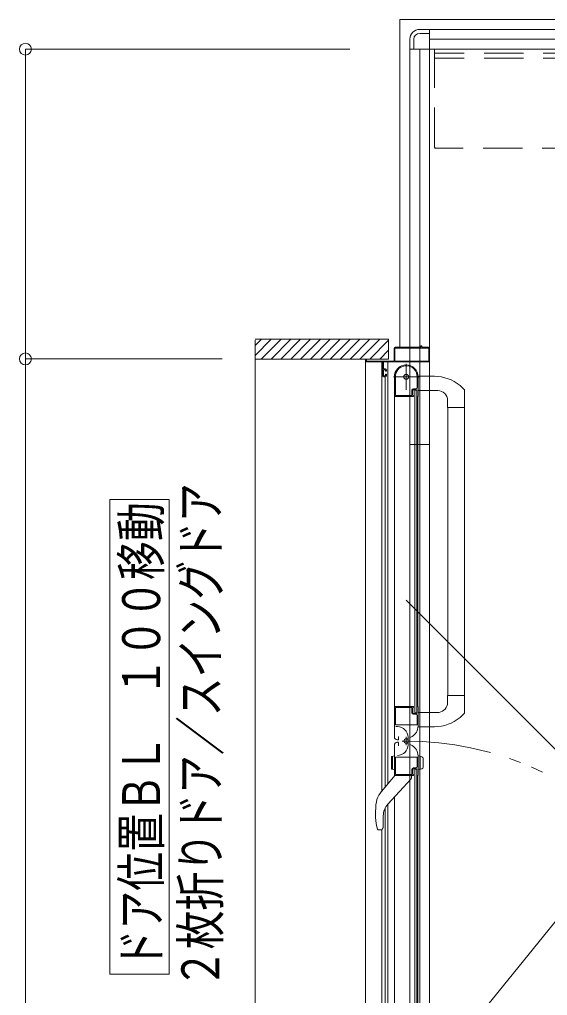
# Model space of a CAD drawing. Units: millimetres on the paper. Extents: x -305 to 305, y -152 to 152.
# Drawn here: x -58.18 to -31.47, y 37.2 to 86.57 of the extents above; entities that cross this region are included whole.
import ezdxf
from ezdxf.enums import TextEntityAlignment as Align

# ---------------------------------------------------------------- set-up
doc = ezdxf.new("R2010")
doc.units = ezdxf.units.MM
for name, pattern in [('DASHED2', [3, 2, -1]), ('LONG_CHAIN', [21, 18, -1, 1, -1]), ('LONG_DOUBLE_CHAIN', [21.8, 18, -1, 0.6, -0.6, 0.6, -1])]:
    doc.linetypes.add(name, pattern=pattern)
doc.layers.add('0-0_0', color=7, linetype='Continuous', lineweight=9)
doc.layers.add('0-1_VIEW0001', color=7, linetype='Continuous', lineweight=9)
doc.styles.add('ＭＳ ゴシック', font='')
doc.styles.get('ＭＳ ゴシック').set_extended_font_data('MS Gothic')

# ---------------------------------------------------------------- blocks, each defined once
blk = doc.blocks.new('_ORIGIN')
at = {"layer": '0-0_0'}
blk.add_line((0, 0), (-1, 0), dxfattribs=at)
blk.add_circle((0, 0), 0.5, dxfattribs=at)

msp = doc.modelspace()

# ---------------------------------------------------------------- linework, layer by layer
at = {"layer": '0-1_VIEW0001', "linetype": 'LONG_DOUBLE_CHAIN'}
for p, q in [((-38.934, 86.573), (-38.934, 69.998)), ((44.066, 86.573), (-38.934, 86.573)), ((-38.619, 57.195), (-27.859, 46.434)), ((-38.619, 31.648), (-27.859, 44.908))]:
    msp.add_line(p, q, dxfattribs=at)
at = {"layer": '0-1_VIEW0001'}
for p, q in [((-37.434, 86.073), (-37.934, 86.073)), ((-37.434, 86.073), (42.566, 86.073)), ((-37.434, 24.073), (-37.434, 86.073)), ((42.566, 86.073), (-37.434, 86.073)), ((-37.434, 86.073), (-37.434, 85.673)), ((-38.434, 85.073), (-38.434, 85.573)), ((-38.234, 85.073), (-38.234, 85.573)), ((-37.934, 85.873), (-37.434, 85.873)), ((-37.434, 85.573), (42.566, 85.573)), ((-41.475, 85.074), (-57.881, 85.074)), ((-38.434, 25.073), (-38.434, 85.073)), ((-38.434, 85.073), (43.566, 85.073)), ((-38.434, 85.073), (-38.434, 69.998)), ((-38.034, 85.073), (-38.434, 85.073)), ((-37.934, 25.073), (-37.934, 85.073)), ((-57.881, 84.474), (-57.881, 70.004)), ((-46.259, 70.398), (-39.509, 70.398)), ((-46.259, 69.583), (-45.444, 70.398)), ((-46.259, 70.078), (-45.939, 70.398)), ((-46.259, 70.347), (-46.259, 29.748)), ((-45.949, 69.398), (-44.949, 70.398)), ((-45.454, 69.398), (-44.454, 70.398)), ((-44.959, 69.398), (-43.959, 70.398)), ((-44.459, 69.398), (-43.459, 70.398)), ((-43.959, 69.398), (-42.959, 70.398)), ((-43.459, 69.398), (-42.459, 70.398)), ((-42.959, 69.398), (-41.959, 70.398)), ((-42.459, 69.398), (-41.459, 70.398)), ((-41.959, 69.398), (-40.959, 70.398)), ((-41.459, 69.398), (-40.459, 70.398)), ((-40.959, 69.398), (-39.959, 70.398)), ((-40.459, 69.398), (-39.509, 70.348)), ((-39.509, 69.399), (-39.509, 70.398)), ((-39.959, 69.398), (-39.509, 69.848)), ((-39.234, 69.948), (-39.234, 69.313)), ((-39.189, 69.938), (-39.189, 69.313)), ((-37.889, 69.998), (-39.184, 69.998)), ((-37.494, 69.953), (-39.174, 69.953)), ((-37.874, 70.063), (-37.874, 70.013)), ((-37.844, 70.073), (-37.864, 70.073)), ((-37.834, 70.013), (-37.834, 70.063)), ((-37.484, 69.998), (-37.819, 69.998)), ((-37.479, 69.313), (-37.479, 69.938)), ((-37.434, 69.95), (-37.434, 68.524)), ((-47.923, 69.404), (-57.881, 69.404)), ((-47.923, 69.404), (-57.881, 69.404)), ((-46.259, 69.398), (-39.509, 69.398)), ((-40.684, 69.383), (-40.684, 69.263)), ((-40.684, 30.898), (-40.684, 69.248)), ((-40.669, 69.248), (-39.834, 69.248)), ((-40.634, 69.313), (-40.634, 69.383)), ((-39.249, 69.298), (-40.619, 69.298)), ((-39.857, 47.519), (-39.857, 69.248)), ((-39.819, 69.233), (-39.819, 68.548)), ((-39.769, 68.913), (-39.769, 69.233)), ((-39.754, 69.248), (-37.459, 69.248)), ((-39.541, 47.903), (-39.541, 69.248)), ((-39.174, 69.298), (-37.494, 69.298)), ((-57.881, 68.804), (-57.881, 31.354)), ((-39.769, 68.568), (-39.769, 68.838)), ((-39.669, 68.898), (-39.754, 68.898)), ((-39.754, 68.853), (-39.684, 68.853)), ((-39.669, 68.838), (-39.669, 68.793)), ((-39.654, 68.778), (-39.634, 68.778)), ((-39.634, 68.628), (-39.654, 68.628)), ((-39.619, 68.793), (-39.619, 68.848)), ((-39.769, 68.498), (-39.669, 68.498)), ((-39.684, 68.553), (-39.754, 68.553)), ((-39.681, 47.733), (-39.681, 68.498)), ((-39.669, 68.613), (-39.669, 68.568)), ((-39.619, 68.548), (-39.619, 68.613)), ((-39.219, 68.499), (-39.219, 51.823)), ((-39.169, 68.572), (-39.169, 67.558)), ((-38.064, 67.968), (-38.064, 68.498)), ((-38.019, 67.513), (-38.019, 68.498)), ((-37.191, 68.523), (-38.009, 68.526)), ((-38.329, 67.558), (-38.329, 67.818)), ((-38.284, 67.573), (-38.284, 67.798)), ((-38.254, 67.893), (-38.139, 67.893)), ((-38.234, 67.848), (-38.109, 67.848)), ((-38.184, 67.823), (-38.084, 67.823)), ((-38.184, 51.498), (-38.184, 67.823)), ((-38.084, 51.498), (-38.084, 67.823)), ((-37.024, 67.803), (-38.019, 67.803)), ((-37.434, 67.798), (-37.434, 51.524)), ((-35.896, 68.061), (-35.697, 67.877)), ((-35.669, 66.948), (-35.669, 67.808)), ((-39.209, 67.498), (-38.268, 67.498)), ((-39.159, 67.548), (-38.339, 67.548)), ((-38.255, 67.505), (-38.246, 67.52)), ((-38.244, 67.527), (-38.244, 67.533)), ((-38.082, 67.52), (-38.073, 67.505)), ((-38.061, 67.498), (-38.034, 67.498)), ((-38.034, 51.823), (-38.034, 67.498)), ((-36.524, 66.948), (-36.524, 67.303)), ((-36.524, 66.948), (-35.669, 66.948)), ((-36.519, 66.948), (-36.519, 52.374)), ((-35.669, 66.948), (-35.669, 51.512)), ((-38.434, 65.073), (-37.434, 65.073)), ((-50.61, 62.285), (-53.61, 62.285)), ((-53.61, 38.285), (-53.61, 62.285)), ((-50.61, 38.285), (-50.61, 62.285)), ((-36.524, 52.374), (-36.524, 52.019)), ((-36.524, 52.374), (-35.669, 52.374)), ((-39.219, 51.854), (-39.219, 50.284)), ((-39.219, 51.823), (-38.268, 51.823)), ((-39.169, 51.763), (-39.169, 50.903)), ((-38.344, 51.773), (-39.159, 51.773)), ((-38.329, 51.508), (-38.329, 51.758)), ((-38.284, 51.523), (-38.284, 51.748)), ((-38.246, 51.802), (-38.255, 51.816)), ((-38.139, 51.433), (-38.254, 51.433)), ((-38.244, 51.788), (-38.244, 51.794)), ((-38.109, 51.473), (-38.234, 51.473)), ((-38.084, 51.498), (-38.184, 51.498)), ((-38.073, 51.816), (-38.082, 51.802)), ((-38.064, 50.908), (-38.064, 51.358)), ((-38.034, 51.823), (-38.061, 51.823)), ((-38.019, 51.808), (-38.019, 50.822)), ((-36.955, 51.524), (-38.009, 51.524)), ((-35.894, 51.261), (-35.697, 51.444)), ((-39.159, 50.893), (-38.079, 50.893)), ((-39.145, 50.803), (-39.065, 50.803)), ((-37.191, 50.798), (-38.009, 50.796)), ((-37.434, 50.798), (-37.434, 30.198)), ((-39.069, 50.133), (-39.039, 50.133)), ((-39.069, 50.013), (-39.039, 50.013)), ((-39.014, 50.158), (-39.014, 50.308)), ((-39.014, 49.988), (-39.014, 49.838)), ((-38.525, 50.263), (-38.525, 49.883)), ((-38.449, 50.227), (-38.319, 50.302)), ((-38.449, 49.919), (-38.319, 49.844)), ((-39.219, 48.293), (-39.219, 49.863)), ((-39.369, 49.256), (-39.369, 48.69)), ((-39.319, 48.649), (-39.319, 49.296)), ((-39.169, 48.383), (-39.169, 49.243)), ((-39.159, 49.253), (-38.079, 49.253)), ((-38.064, 49.238), (-38.064, 48.788)), ((-38.019, 48.338), (-38.019, 49.324)), ((-38.019, 49.323), (-37.825, 49.27)), ((-37.919, 48.649), (-37.919, 49.296)), ((-37.769, 49.198), (-37.769, 48.747)), ((-39.219, 48.623), (-39.343, 48.656)), ((-38.329, 48.638), (-38.329, 48.388)), ((-38.284, 48.623), (-38.284, 48.398)), ((-38.139, 48.713), (-38.254, 48.713)), ((-38.109, 48.673), (-38.234, 48.673)), ((-38.184, 48.648), (-38.184, 32.323)), ((-38.084, 48.648), (-38.184, 48.648)), ((-38.084, 48.648), (-38.084, 32.323)), ((-38.019, 48.623), (-37.825, 48.675)), ((-39.932, 47.428), (-39.194, 48.323)), ((-38.373, 48.161), (-39.551, 46.873)), ((-38.268, 48.323), (-39.209, 48.323)), ((-38.344, 48.373), (-39.159, 48.373)), ((-38.344, 48.323), (-38.344, 48.232)), ((-38.246, 48.345), (-38.255, 48.33)), ((-38.244, 48.358), (-38.244, 48.352)), ((-38.073, 48.33), (-38.082, 48.345)), ((-38.034, 48.323), (-38.061, 48.323)), ((-38.034, 48.323), (-38.034, 32.648)), ((-39.219, 31.648), (-39.219, 47.236)), ((-39.681, 31.648), (-39.681, 46.688)), ((-39.541, 30.898), (-39.541, 46.885)), ((-39.778, 46.289), (-39.778, 45.77)), ((-40.112, 45.736), (-40.068, 45.621)), ((-40.041, 45.587), (-40.068, 45.621)), ((-40.041, 45.587), (-40.04, 45.586)), ((-39.916, 45.573), (-39.998, 45.573)), ((-39.857, 30.898), (-39.857, 45.573)), ((-39.84, 45.609), (-39.841, 45.606)), ((-50.61, 38.285), (-53.61, 38.285))]:
    msp.add_line(p, q, dxfattribs=at)
at = {"layer": '0-1_VIEW0001', "color": 6, "linetype": 'DASHED2'}
for p, q in [((-37.184, 80.123), (-37.184, 85.073)), ((42.316, 84.873), (-37.184, 84.873)), ((42.316, 84.623), (-37.184, 84.623)), ((42.266, 80.073), (-37.184, 80.073))]:
    msp.add_line(p, q, dxfattribs=at)
at = {"layer": '0-1_VIEW0001', "linetype": 'LONG_CHAIN'}
for p, q in [((-38.619, 67.848), (-38.619, 69.148)), ((-37.969, 68.498), (-39.269, 68.498)), ((-38.832, 50.073), (-38.44, 50.073)), ((-38.619, 50.286), (-38.619, 49.861))]:
    msp.add_line(p, q, dxfattribs=at)
at = {"layer": '0-1_VIEW0001'}
for points in [[(-39.219, 48.623), (-39.219, 49.323), (-39.343, 49.289)], [(-39.998, 45.573), (-40, 45.573), (-40.002, 45.574), (-40.005, 45.574), (-40.007, 45.574), (-40.009, 45.574), (-40.011, 45.575), (-40.013, 45.575), (-40.016, 45.575), (-40.018, 45.576), (-40.02, 45.576), (-40.022, 45.577), (-40.025, 45.578), (-40.027, 45.578), (-40.029, 45.579), (-40.031, 45.58), (-40.033, 45.581), (-40.035, 45.582), (-40.037, 45.583), (-40.039, 45.585), (-40.04, 45.586)], [(-39.839, 45.609), (-39.838, 45.61), (-39.838, 45.611), (-39.837, 45.612), (-39.836, 45.613), (-39.835, 45.614), (-39.834, 45.616), (-39.833, 45.617), (-39.831, 45.618), (-39.83, 45.62), (-39.829, 45.621), (-39.828, 45.622), (-39.827, 45.624), (-39.826, 45.625), (-39.825, 45.627), (-39.824, 45.628), (-39.823, 45.63), (-39.822, 45.631), (-39.821, 45.633), (-39.82, 45.635), (-39.818, 45.638), (-39.816, 45.641), (-39.814, 45.644), (-39.812, 45.647), (-39.81, 45.651), (-39.808, 45.654), (-39.806, 45.658), (-39.804, 45.661), (-39.802, 45.665), (-39.8, 45.669), (-39.799, 45.673), (-39.797, 45.677), (-39.796, 45.68), (-39.794, 45.684), (-39.793, 45.688), (-39.791, 45.692), (-39.79, 45.696), (-39.789, 45.7), (-39.787, 45.705), (-39.786, 45.709)], [(-39.786, 45.709), (-39.785, 45.713), (-39.784, 45.717), (-39.783, 45.721), (-39.782, 45.726), (-39.782, 45.73), (-39.781, 45.734), (-39.78, 45.738), (-39.78, 45.743), (-39.779, 45.747), (-39.779, 45.752), (-39.779, 45.754), (-39.778, 45.756), (-39.778, 45.758), (-39.778, 45.76), (-39.778, 45.762), (-39.778, 45.764), (-39.778, 45.767), (-39.778, 45.769), (-39.778, 45.771), (-39.778, 45.773)]]:
    msp.add_lwpolyline(points, dxfattribs=at)
for centre, radius in [((-38.619, 68.498), 0.125), ((-38.619, 50.073), 0.113)]:
    msp.add_circle(centre, radius, dxfattribs=at)
for centre, radius, start, end in [((-37.934, 85.573), 0.5, 90, 180), ((-37.934, 85.573), 0.3, 90, 180), ((-39.184, 69.948), 0.05, 90, 180), ((-39.174, 69.938), 0.015, 90, 180), ((-37.889, 70.013), 0.015, 270, 0), ((-37.864, 70.063), 0.01, 90, 180), ((-37.844, 70.063), 0.01, 0, 90), ((-37.819, 70.013), 0.015, 180, 270), ((-37.494, 69.938), 0.015, 0, 90), ((-37.484, 69.948), 0.05, 0, 90), ((-40.669, 69.383), 0.015, 90, 180), ((-40.669, 69.263), 0.015, 180, 270), ((-40.649, 69.383), 0.015, 0, 90), ((-40.619, 69.313), 0.015, 180, 270), ((-39.834, 69.233), 0.015, 0, 90), ((-39.754, 69.233), 0.015, 90, 180), ((-39.249, 69.313), 0.015, 270, 0), ((-39.174, 69.313), 0.015, 180, 270), ((-37.494, 69.313), 0.015, 270, 0), ((-37.459, 69.273), 0.025, 270, 0), ((-39.754, 68.913), 0.015, 180, 270), ((-39.754, 68.838), 0.015, 90, 180), ((-39.684, 68.838), 0.015, 0, 90), ((-39.669, 68.848), 0.05, 0, 90), ((-39.654, 68.793), 0.015, 180, 270), ((-39.654, 68.613), 0.015, 90, 180), ((-39.634, 68.793), 0.015, 270, 0), ((-39.634, 68.613), 0.015, 0, 90), ((-38.619, 68.498), 0.6, 0, 180), ((-38.619, 68.498), 0.555, 0, 172.2329), ((-39.769, 68.548), 0.05, 180, 270), ((-39.754, 68.568), 0.015, 180, 270), ((-39.684, 68.568), 0.015, 270, 0), ((-39.669, 68.548), 0.05, 270, 0), ((-39.159, 68.572), 0.01, 172.2329, 180), ((-37.199, 66.453), 2.07, 50.9758, 89.8), ((-38.254, 67.818), 0.075, 90, 180), ((-38.234, 67.798), 0.05, 90, 180), ((-38.139, 67.968), 0.075, 270, 0), ((-38.109, 67.823), 0.025, 0, 90), ((-37.024, 67.303), 0.5, 0, 90), ((-35.769, 67.808), 0.1, 0, 43.4724), ((-39.209, 67.508), 0.01, 180, 270), ((-39.159, 67.558), 0.01, 180, 270), ((-38.339, 67.558), 0.01, 270, 0), ((-38.259, 67.573), 0.025, 180, 270), ((-38.268, 67.513), 0.015, 270, 329.0362), ((-38.259, 67.533), 0.015, 0, 90), ((-38.259, 67.527), 0.015, 329.0362, 0), ((-38.069, 67.527), 0.015, 180, 210.9638), ((-38.061, 67.513), 0.015, 210.9638, 270), ((-38.034, 67.513), 0.015, 270, 0), ((-37.024, 52.019), 0.5, 277.9556, 0), ((-39.209, 51.813), 0.01, 90, 180), ((-39.159, 51.763), 0.01, 90, 180), ((-38.344, 51.758), 0.015, 0, 90), ((-38.254, 51.508), 0.075, 180, 270), ((-38.259, 51.748), 0.025, 90, 180), ((-38.234, 51.523), 0.05, 180, 270), ((-38.268, 51.808), 0.015, 30.9638, 90), ((-38.259, 51.788), 0.015, 270, 0), ((-38.259, 51.794), 0.015, 0, 30.9638), ((-38.139, 51.358), 0.075, 0, 90), ((-38.109, 51.498), 0.025, 270, 0), ((-38.069, 51.794), 0.015, 149.0362, 180), ((-38.061, 51.808), 0.015, 90, 149.0362), ((-38.034, 51.808), 0.015, 0, 90), ((-35.769, 51.513), 0.1, 316.5276, 0), ((-39.159, 50.903), 0.01, 180, 270), ((-38.079, 50.908), 0.015, 270, 0), ((-37.199, 52.868), 2.07, 270.2, 309.0581), ((-39.065, 50.263), 0.54, 0, 90), ((-38.619, 50.822), 0.6, 300, 0), ((-39.069, 50.283), 0.15, 180, 270), ((-39.069, 49.863), 0.15, 90, 180), ((-39.065, 49.883), 0.54, 270, 0), ((-39.039, 50.158), 0.025, 270, 0), ((-39.039, 49.988), 0.025, 0, 90), ((-38.619, 49.324), 0.6, 0, 60), ((-39.334, 49.256), 0.035, 105, 180), ((-39.159, 49.243), 0.01, 90, 180), ((-38.079, 49.238), 0.015, 0, 90), ((-37.844, 49.198), 0.075, 0, 75), ((-39.334, 48.69), 0.035, 180, 255), ((-38.344, 48.388), 0.015, 270, 0), ((-38.254, 48.638), 0.075, 90, 180), ((-38.234, 48.623), 0.05, 90, 180), ((-38.259, 48.398), 0.025, 180, 270), ((-38.139, 48.788), 0.075, 270, 0), ((-38.109, 48.648), 0.025, 0, 90), ((-37.844, 48.747), 0.075, 285, 0), ((-39.209, 48.333), 0.01, 180, 270), ((-39.159, 48.383), 0.01, 180, 270), ((-38.444, 48.232), 0.1, 317.5638, 0), ((-38.268, 48.338), 0.015, 270, 329.0362), ((-38.259, 48.358), 0.015, 0, 90), ((-38.259, 48.352), 0.015, 329.0362, 0), ((-38.069, 48.352), 0.015, 180, 210.9638), ((-38.061, 48.338), 0.015, 210.9638, 270), ((-38.034, 48.338), 0.015, 270, 0), ((-39.238, 46.855), 0.9, 140.5, 170.7116), ((-36.504, 46.408), 3.67, 170.7116, 190.5453), ((-38.913, 46.289), 0.865, 137.5638, 180), ((-39.916, 45.673), 0.1, 270, 318.1897)]:
    msp.add_arc(centre, radius, start, end, dxfattribs=at)
at = {"layer": '0-1_VIEW0001', "color": 6, "linetype": 'DASHED2'}
msp.add_arc((-37.134, 80.123), 0.05, 180, 270, dxfattribs=at)
at = {"layer": '0-1_VIEW0001', "linetype": 'LONG_DOUBLE_CHAIN'}
msp.add_arc((-38.619, 34.148), 15.925, 356.0027, 90, dxfattribs=at)

# ---------------------------------------------------------------- block references
at = {"layer": '0-1_VIEW0001', "xscale": 0.6, "yscale": 0.6}
for p, rotation in [((-57.881, 85.074), 90), ((-57.881, 69.404), 270), ((-57.881, 69.404), 90)]:
    msp.add_blockref('_ORIGIN', p, dxfattribs=dict(at, rotation=rotation))

# ---------------------------------------------------------------- texts
at = {"layer": '0-1_VIEW0001', "style": 'ＭＳ ゴシック', "width": 0.75}
for s, p in [('２枚折りドア／スイングドア', (-47.493, 37.57)), ('ドア位置ＢＬ\u3000１００移動', (-50.49, 38.57))]:
    msp.add_text(s, height=1.921, rotation=90, dxfattribs=at).set_placement(p, align=Align.BOTTOM_LEFT)

doc.saveas('drawing.dxf')
